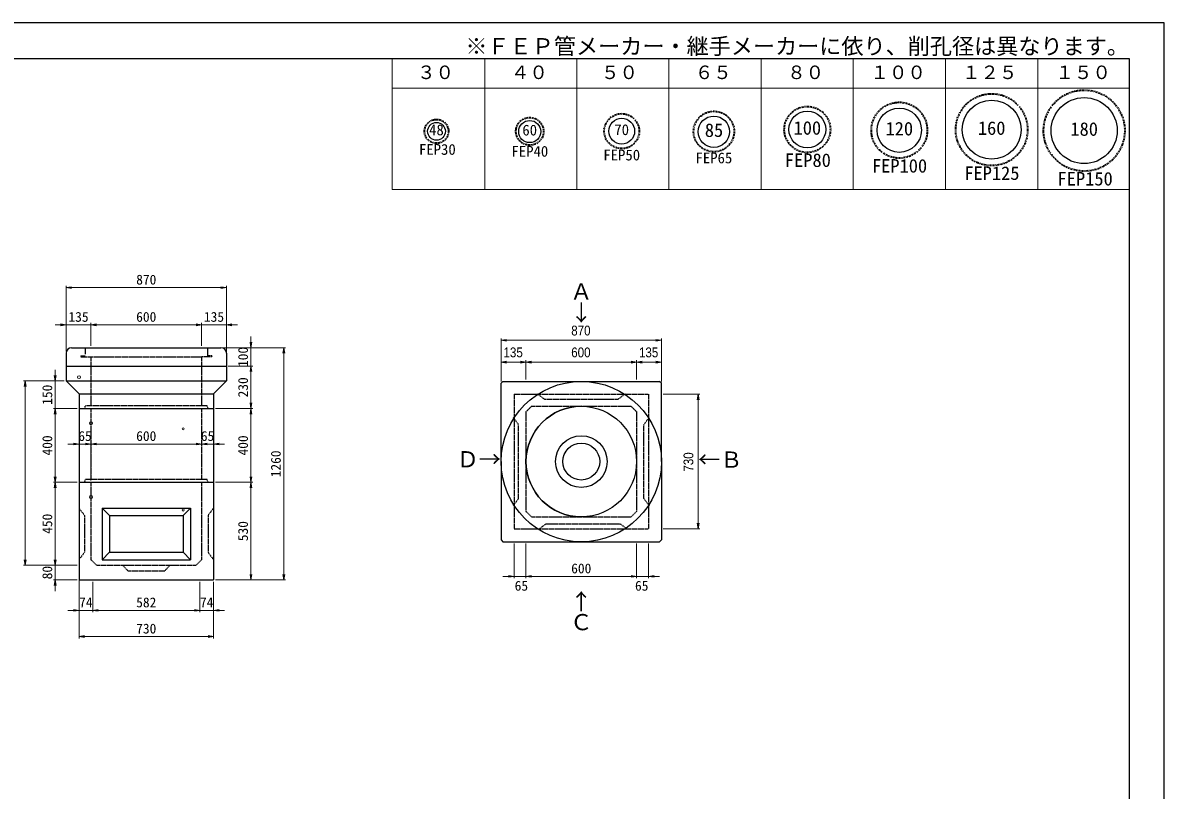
# Model space of a CAD drawing. Units: millimetres, scale not verified. Extents: x -297 to 298, y -210 to 211.
# Drawn here: x -11.7 to 297.9, y 2.4 to 210.5 of the extents above; entities that cross this region are included whole.
import ezdxf
from ezdxf.enums import TextEntityAlignment as Align

# ---------------------------------------------------------------- set-up
doc = ezdxf.new("R2010")
doc.units = ezdxf.units.MM
doc.linetypes.add('USER1', pattern=[12.95, 6.35, -3.175, 0.25, -3.175])
doc.linetypes.add('USER2', pattern=[4.7625, 3.175, -1.5875])
doc.layers.add('0-0', color=7, linetype='Continuous')
for name, color, linetype, lineweight in [('0-1_0', 9, 'Continuous', 25), ('0-2_dims', 7, 'Continuous', 18), ('0-3_pen1実線', 4, 'Continuous', 13), ('0-4_pen2実線', 3, 'Continuous', 13), ('0-5_pen3実線', 7, 'Continuous', 25), ('0-6_pen4実線', 7, 'Continuous', 25), ('0-7_pen2破線', 3, 'USER2', 25), ('0-8_鉄筋', 7, 'Continuous', 25)]:
    doc.layers.add(name, color=color, linetype=linetype, lineweight=lineweight)
doc.styles.add('ＭＳ ゴシック', font='')
doc.styles.add('ＭＳ Ｐゴシック', font='')
doc.styles.get('ＭＳ ゴシック').set_extended_font_data('MS Gothic')
doc.styles.get('ＭＳ Ｐゴシック').set_extended_font_data('MS PGothic')

# ---------------------------------------------------------------- blocks, each defined once
blk = doc.blocks.new('部分図 1')
at = {"layer": '0-1_0'}
blk.add_lwpolyline([(0.1, 0.3), (11898.1, 0.3), (11898.1, 8410.3), (0.1, 8410.3)], close=True, dxfattribs=at)
at = {"layer": '0-2_dims'}
for p, q in [((7709.94, 7506.5), (7709.94, 8215.2)), ((8211.94, 7506.5), (8211.94, 8215.2)), ((8710.94, 7506.5), (8710.94, 8215.2)), ((9210.94, 7506.5), (9210.94, 8215.2)), ((9710.94, 7506.5), (9710.94, 8215.2)), ((10209.94, 7506.5), (10209.94, 8215.2)), ((10710.94, 7506.5), (10710.94, 8215.2)), ((11211.94, 7506.5), (11211.94, 8215.2)), ((11708.94, 7506.5), (11708.94, 8215.2)), ((7709.94, 8055.3), (11708.94, 8055.3)), ((11708.94, 7506.5), (7709.94, 7506.5)), ((5940.5, 6638), (5940.5, 6984)), ((5940.5, 6974), (6810.5, 6974)), ((6810.5, 6663.37), (6810.5, 6984)), ((5940.5, 6772), (5880.5, 6772)), ((5940.5, 6628), (5940.5, 6782)), ((5940.5, 6772), (6075.5, 6772)), ((6075.5, 6658), (6075.5, 6782)), ((6075.5, 6658), (6075.5, 6782)), ((6075.5, 6772), (6135.5, 6772)), ((6075.5, 6772), (6675.5, 6772)), ((6675.5, 6772), (6615.5, 6772)), ((6675.5, 6658), (6675.5, 6782)), ((6675.5, 6658), (6675.5, 6782)), ((6675.5, 6772), (6810.5, 6772)), ((6810.5, 6610.5), (6810.5, 6782)), ((6810.5, 6772), (6870.5, 6772)), ((6943.5, 6648), (6943.5, 6708)), ((6790.5, 6648), (6953.5, 6648)), ((6800.5, 6648), (7131.5, 6648)), ((6943.5, 6648), (6943.5, 6548)), ((7121.5, 6648), (7121.5, 5388)), ((5881.5, 6468), (5881.5, 6528)), ((6820.5, 6548), (6953.5, 6548)), ((6820.5, 6548), (6953.5, 6548)), ((6943.5, 6548), (6943.5, 6488)), ((6943.5, 6548), (6943.5, 6318)), ((5920.5, 6468), (5708.5, 6468)), ((5718.5, 6468), (5718.5, 5468)), ((5930.5, 6468), (5871.5, 6468)), ((5881.5, 6468), (5881.5, 6318)), ((6000.5, 6318), (5871.5, 6318)), ((6000.5, 6318), (5871.5, 6318)), ((5881.5, 6318), (5881.5, 6258)), ((5881.5, 6318), (5881.5, 5918)), ((6750.5, 6318), (6953.5, 6318)), ((6750.5, 6318), (6953.5, 6318)), ((6943.5, 6318), (6943.5, 5918)), ((6010.5, 5928), (6010.5, 6135.5)), ((6075.5, 5928), (6075.5, 6135.5)), ((6075.5, 6109.8), (6075.5, 6135.5)), ((6675.5, 6125.5), (6675.5, 6135.5)), ((6675.5, 6125.5), (6675.5, 6135.5)), ((6740.5, 6125.5), (6740.5, 6135.5)), ((6010.5, 6125.5), (5950.5, 6125.5)), ((6010.5, 6125.5), (6075.5, 6125.5)), ((6075.5, 6125.5), (6015.5, 6125.5)), ((6075.5, 6125.5), (6135.5, 6125.5)), ((6075.5, 6125.5), (6675.5, 6125.5)), ((6675.5, 6125.5), (6615.5, 6125.5)), ((6675.5, 6125.5), (6735.5, 6125.5)), ((6675.5, 6125.5), (6740.5, 6125.5)), ((6740.5, 6125.5), (6800.5, 6125.5)), ((6000.5, 5918), (5871.5, 5918)), ((6000.5, 5918), (5871.5, 5918)), ((5881.5, 5918), (5881.5, 5468)), ((6750.5, 5918), (6953.5, 5918)), ((6750.5, 5918), (6953.5, 5918)), ((6943.5, 5918), (6943.5, 5388)), ((8370.63, 5585.27), (8370.63, 5397.27)), ((8435.63, 5585.27), (8435.63, 5397.27)), ((8435.63, 5585.27), (8435.63, 5397.27)), ((9035.63, 5585.27), (9035.63, 5397.27)), ((9035.63, 5585.27), (9035.63, 5397.27)), ((9100.63, 5585.27), (9100.63, 5397.27)), ((5881.5, 5468), (5881.5, 5528)), ((5990.5, 5468), (5708.5, 5468)), ((6000.5, 5468), (5871.5, 5468)), ((6000.5, 5468), (5871.5, 5468)), ((5881.5, 5468), (5881.5, 5388)), ((6000.5, 5388), (5871.5, 5388)), ((5881.5, 5388), (5881.5, 5328)), ((6010.5, 5398), (6010.5, 5213)), ((6750.5, 5388), (6953.5, 5388)), ((6750.5, 5388), (7131.5, 5388)), ((8370.63, 5407.27), (8310.63, 5407.27)), ((8370.63, 5407.27), (8435.63, 5407.27)), ((8435.63, 5407.27), (8495.63, 5407.27)), ((8435.63, 5407.27), (9035.63, 5407.27)), ((9035.63, 5407.27), (8975.63, 5407.27)), ((9035.63, 5407.27), (9100.63, 5407.27)), ((9100.63, 5407.27), (9160.63, 5407.27)), ((6010.5, 5378), (6010.5, 5071)), ((6084.6, 5365.1), (6084.6, 5213)), ((6084.8, 5378), (6084.8, 5213)), ((6666.4, 5378), (6666.4, 5213)), ((6666.4, 5378), (6666.4, 5213)), ((6740.5, 5378), (6740.5, 5213)), ((6740.5, 5378), (6740.5, 5071)), ((6010.5, 5223), (5950.5, 5223)), ((6010.5, 5223), (6084.8, 5223)), ((6084.6, 5223), (6666.4, 5223)), ((6084.8, 5223), (6144.8, 5223)), ((6666.4, 5223), (6606.4, 5223)), ((6666.4, 5223), (6740.5, 5223)), ((6740.5, 5223), (6800.5, 5223)), ((6010.5, 5081), (6740.5, 5081))]:
    blk.add_line(p, q, dxfattribs=at)
at = {"layer": '0-2_dims', "lineweight": 13}
for p, q in [((8300.63, 6465.27), (8300.63, 6698.27)), ((8300.63, 6688.27), (9170.63, 6688.27)), ((9170.63, 6465.27), (9170.63, 6698.27)), ((8300.63, 6465.27), (8300.63, 6579.85)), ((8435.63, 6569.85), (8300.63, 6569.85)), ((8435.63, 6475.27), (8435.63, 6579.85)), ((8435.63, 6475.27), (8435.63, 6579.84)), ((8435.63, 6569.84), (9035.63, 6569.84)), ((9035.63, 6475.27), (9035.63, 6579.84)), ((9035.63, 6475.27), (9035.63, 6579.84)), ((9035.63, 6569.84), (9170.63, 6569.84)), ((9170.63, 6465.27), (9170.63, 6579.84)), ((9180.63, 6395.27), (9379.63, 6395.27)), ((9369.63, 6395.27), (9369.63, 5665.27)), ((9180.63, 5665.27), (9379.63, 5665.27))]:
    blk.add_line(p, q, dxfattribs=at)
at = {"layer": '0-2_dims'}
for points in [[(5970.5, 6979), (5940.5, 6974), (5970.5, 6969)], [(6780.5, 6969), (6810.5, 6974), (6780.5, 6979)], [(5910.5, 6767), (5940.5, 6772), (5910.5, 6777)], [(6105.5, 6777), (6075.5, 6772), (6105.5, 6767)], [(6105.5, 6777), (6075.5, 6772), (6105.5, 6767)], [(6645.5, 6767), (6675.5, 6772), (6645.5, 6777)], [(6645.5, 6767), (6675.5, 6772), (6645.5, 6777)], [(6840.5, 6777), (6810.5, 6772), (6840.5, 6767)], [(6938.5, 6678), (6943.5, 6648), (6948.5, 6678)], [(7126.5, 6618), (7121.5, 6648), (7116.5, 6618)], [(6948.5, 6518), (6943.5, 6548), (6938.5, 6518)], [(6948.5, 6518), (6943.5, 6548), (6938.5, 6518)], [(5723.5, 6438), (5718.5, 6468), (5713.5, 6438)], [(5876.5, 6498), (5881.5, 6468), (5886.5, 6498)], [(5886.5, 6288), (5881.5, 6318), (5876.5, 6288)], [(5886.5, 6288), (5881.5, 6318), (5876.5, 6288)], [(6938.5, 6348), (6943.5, 6318), (6948.5, 6348)], [(6948.5, 6288), (6943.5, 6318), (6938.5, 6288)], [(5980.5, 6120.5), (6010.5, 6125.5), (5980.5, 6130.5)], [(6045.5, 6120.5), (6075.5, 6125.5), (6045.5, 6130.5)], [(6105.5, 6130.5), (6075.5, 6125.5), (6105.5, 6120.5)], [(6645.5, 6120.5), (6675.5, 6125.5), (6645.5, 6130.5)], [(6705.5, 6130.5), (6675.5, 6125.5), (6705.5, 6120.5)], [(6770.5, 6130.5), (6740.5, 6125.5), (6770.5, 6120.5)], [(5876.5, 5948), (5881.5, 5918), (5886.5, 5948)], [(6938.5, 5948), (6943.5, 5918), (6948.5, 5948)], [(5886.5, 5888), (5881.5, 5918), (5876.5, 5888)], [(6948.5, 5888), (6943.5, 5918), (6938.5, 5888)], [(5713.5, 5498), (5718.5, 5468), (5723.5, 5498)], [(5876.5, 5498), (5881.5, 5468), (5886.5, 5498)], [(5876.5, 5498), (5881.5, 5468), (5886.5, 5498)], [(5886.5, 5358), (5881.5, 5388), (5876.5, 5358)], [(6938.5, 5418), (6943.5, 5388), (6948.5, 5418)], [(7116.5, 5418), (7121.5, 5388), (7126.5, 5418)], [(8340.63, 5402.27), (8370.63, 5407.27), (8340.63, 5412.27)], [(8465.63, 5412.27), (8435.63, 5407.27), (8465.63, 5402.27)], [(8465.63, 5412.27), (8435.63, 5407.27), (8465.63, 5402.27)], [(9005.63, 5402.27), (9035.63, 5407.27), (9005.63, 5412.27)], [(9005.63, 5402.27), (9035.63, 5407.27), (9005.63, 5412.27)], [(9130.63, 5412.27), (9100.63, 5407.27), (9130.63, 5402.27)], [(5980.5, 5218), (6010.5, 5223), (5980.5, 5228)], [(6114.6, 5228), (6084.6, 5223), (6114.6, 5218)], [(6114.8, 5228), (6084.8, 5223), (6114.8, 5218)], [(6636.4, 5218), (6666.4, 5223), (6636.4, 5228)], [(6636.4, 5218), (6666.4, 5223), (6636.4, 5228)], [(6770.5, 5228), (6740.5, 5223), (6770.5, 5218)], [(6040.5, 5086), (6010.5, 5081), (6040.5, 5076)], [(6710.5, 5076), (6740.5, 5081), (6710.5, 5086)]]:
    blk.add_lwpolyline(points, dxfattribs=at)
at = {"layer": '0-2_dims', "lineweight": 13}
for points in [[(8330.63, 6693.27), (8300.63, 6688.27), (8330.63, 6683.27)], [(9140.63, 6683.27), (9170.63, 6688.27), (9140.63, 6693.27)], [(8330.63, 6574.85), (8300.63, 6569.85), (8330.63, 6564.85)], [(8405.63, 6564.85), (8435.63, 6569.85), (8405.63, 6574.85)], [(8465.63, 6574.84), (8435.63, 6569.84), (8465.63, 6564.84)], [(9005.63, 6564.84), (9035.63, 6569.84), (9005.63, 6574.84)], [(9065.63, 6574.84), (9035.63, 6569.84), (9065.63, 6564.84)], [(9140.63, 6564.84), (9170.63, 6569.84), (9140.63, 6574.84)], [(9374.63, 6365.27), (9369.63, 6395.27), (9364.63, 6365.27)], [(9364.63, 5695.27), (9369.63, 5665.27), (9374.63, 5695.27)]]:
    blk.add_lwpolyline(points, dxfattribs=at)
at = {"layer": '0-3_pen1実線'}
blk.add_line((6707.5, 6643.32), (6712.18, 6648), dxfattribs=at)
at = {"layer": '0-4_pen2実線'}
for centre, radius in [((6010.5, 6488), 8), ((6075.5, 6238), 8), ((6575.5, 6208), 6), ((6075.5, 5838), 8), ((6575.5, 5768), 6)]:
    blk.add_circle(centre, radius, dxfattribs=at)
at = {"layer": '0-5_pen3実線'}
for p, q in [((5970.5, 6648), (6780.5, 6648)), ((5940.5, 6618), (5940.5, 6548)), ((6810.5, 6618), (6810.5, 6548)), ((5940.5, 6548), (5940.5, 6468)), ((5940.5, 6548), (6810.5, 6548)), ((6810.5, 6548), (6810.5, 6468)), ((6010.5, 6398), (5940.5, 6468)), ((5940.5, 6468), (6810.5, 6468)), ((6740.5, 6398), (6810.5, 6468)), ((8300.63, 6455.27), (8310.63, 6465.27)), ((8300.63, 6030.27), (8300.63, 6455.27)), ((8310.63, 6465.27), (9160.63, 6465.27)), ((9170.63, 6455.27), (9160.63, 6465.27)), ((9170.63, 6030.27), (9170.63, 6455.27)), ((6010.5, 6398), (6010.5, 6318)), ((6010.5, 6398), (6740.5, 6398)), ((6740.5, 6398), (6740.5, 6318)), ((6010.5, 6318), (6010.5, 5918)), ((6010.5, 6318), (6740.5, 6318)), ((6740.5, 6318), (6740.5, 5918)), ((8300.63, 6030.27), (8300.63, 5605.27)), ((9170.63, 6030.27), (9170.63, 5605.27)), ((6010.5, 5918), (6010.5, 5388)), ((6010.5, 5918), (6740.5, 5918)), ((6740.5, 5918), (6740.5, 5388)), ((6135.5, 5778), (6135.5, 5498)), ((6135.5, 5778), (6175.5, 5738)), ((6135.5, 5778), (6375.5, 5778)), ((6375.5, 5778), (6615.5, 5778)), ((6615.5, 5778), (6575.5, 5738)), ((6615.5, 5778), (6615.5, 5498)), ((6175.5, 5738), (6175.5, 5538)), ((6175.5, 5738), (6375.5, 5738)), ((6375.5, 5738), (6575.5, 5738)), ((6575.5, 5738), (6575.5, 5538)), ((8300.63, 5605.27), (8310.63, 5595.27)), ((8300.63, 5605.27), (8310.63, 5595.27)), ((8310.63, 5595.27), (9160.63, 5595.27)), ((9170.63, 5605.27), (9160.63, 5595.27)), ((9170.63, 5605.27), (9160.63, 5595.27)), ((6135.5, 5498), (6175.5, 5538)), ((6175.5, 5538), (6375.5, 5538)), ((6375.5, 5538), (6575.5, 5538)), ((6615.5, 5498), (6575.5, 5538)), ((6135.5, 5498), (6375.5, 5498)), ((6375.5, 5498), (6615.5, 5498)), ((6010.5, 5388), (6740.5, 5388))]:
    blk.add_line(p, q, dxfattribs=at)
for radius in [435, 300, 140, 100]:
    blk.add_circle((8735.63, 6030.27), radius, dxfattribs=at)
for centre, radius, start, end in [((5970.5, 6618), 30, 90, 180), ((6780.5, 6618), 30, 0, 90), ((8735.63, 6030.27), 300, 90, 270)]:
    blk.add_arc(centre, radius, start, end, dxfattribs=at)
at = {"layer": '0-6_pen4実線'}
blk.add_lwpolyline([(200.1, 200.3), (11709.1, 200.3), (11709.1, 8215.3), (200.1, 8215.3)], close=True, dxfattribs=at)
at = {"layer": '0-7_pen2破線'}
for p, q in [((6043.5, 6648), (6043.5, 6613)), ((6707.5, 6648), (6707.5, 6604)), ((6019.5, 6604), (6043.5, 6604)), ((6019.5, 6604), (6019.5, 6598)), ((6019.5, 6598), (6675.5, 6598)), ((6075.5, 6598), (6075.5, 6548)), ((6731.5, 6598), (6675.5, 6598)), ((6675.5, 6598), (6675.5, 6548)), ((6731.5, 6604), (6707.5, 6604)), ((6731.5, 6604), (6731.5, 6598)), ((6075.5, 6548), (6075.5, 6333)), ((6675.5, 6548), (6675.5, 6333)), ((8370.63, 6395.27), (9100.63, 6395.27)), ((8370.63, 6395.27), (8370.63, 5665.27)), ((8535.63, 6368.74), (8495.63, 6398.74)), ((9100.63, 6395.27), (9100.63, 5665.27)), ((6040.5, 6318), (6045.5, 6333)), ((6705.5, 6333), (6045.5, 6333)), ((6075.5, 6318), (6075.5, 5933)), ((6675.5, 6318), (6675.5, 5933)), ((6710.5, 6318), (6705.5, 6333)), ((8465.63, 6330.27), (8435.63, 6300.27)), ((8465.63, 6330.27), (9005.63, 6330.27)), ((9005.63, 6330.27), (9035.63, 6300.27)), ((8435.63, 6300.27), (8435.63, 5760.27)), ((9035.63, 6300.27), (9035.63, 5760.27)), ((9074.63, 6230.27), (9104.63, 6270.27)), ((9074.63, 5830.27), (9074.63, 6230.27)), ((6040.5, 5918), (6045.5, 5933)), ((6375.5, 5933), (6045.5, 5933)), ((6075.5, 5918), (6075.5, 5498)), ((6705.5, 5933), (6375.5, 5933)), ((6675.5, 5918), (6675.5, 5498)), ((6710.5, 5918), (6705.5, 5933)), ((8395.63, 5830.27), (8365.63, 5790.27)), ((9074.63, 5830.27), (9104.63, 5790.27)), ((6010.5, 5778), (6040.5, 5738)), ((8435.63, 5760.27), (8465.63, 5730.27)), ((9035.63, 5760.27), (9005.63, 5730.27)), ((8465.63, 5730.27), (9005.63, 5730.27)), ((8370.63, 5665.27), (9100.63, 5665.27)), ((8545.63, 5693.27), (8505.63, 5663.27)), ((8545.63, 5693.27), (8945.63, 5693.27)), ((8945.63, 5693.27), (8985.63, 5663.27)), ((6075.5, 5498), (6105.5, 5468)), ((6105.5, 5468), (6375.5, 5468)), ((6245.5, 5468), (6275.5, 5438)), ((6375.5, 5468), (6645.5, 5468)), ((6505.5, 5468), (6475.5, 5438)), ((6675.5, 5498), (6645.5, 5468)), ((6275.5, 5438), (6375.5, 5438)), ((6375.5, 5438), (6475.5, 5438))]:
    blk.add_line(p, q, dxfattribs=at)
for points in [[(8535.63, 6368.74), (8935.63, 6368.74), (8975.63, 6398.74)], [(8395.63, 5830.27), (8395.63, 6230.27), (8365.63, 6270.27)], [(6740.5, 5778), (6710.5, 5738), (6710.5, 5538), (6740.5, 5498)], [(6040.5, 5738), (6040.5, 5538), (6010.5, 5498)]]:
    blk.add_lwpolyline(points, dxfattribs=at)
at = {"layer": '0-8_鉄筋', "color": 1, "linetype": 'USER1', "lineweight": 35}
for centre, radius in [((10962.04, 7830.6), 195), ((11464.04, 7825.6), 220.1), ((9454.84, 7820.6), 110), ((9962.04, 7831.7), 125), ((10461.04, 7827.6), 151.71), ((7950.04, 7821.7), 65), ((8456.04, 7821.6), 75), ((8955.04, 7822.7), 95)]:
    blk.add_circle(centre, radius, dxfattribs=at)
at = {"layer": '0-8_鉄筋', "color": 1}
for centre, radius in [((10962.04, 7830.7), 160), ((11464.04, 7825.7), 179.11), ((9962.04, 7831.7), 100), ((10461.04, 7827.7), 120), ((7950.04, 7821.7), 48), ((8456.04, 7820.7), 60), ((8955.04, 7822.7), 70), ((9455.04, 7819.7), 85)]:
    blk.add_circle(centre, radius, dxfattribs=at)
at = {"layer": '0-2_dims', "style": 'ＭＳ ゴシック'}
for s, height, p in [('※ＦＥＰ管メーカー・継手メーカーに依り、削孔径は異なります。', 87.98, (8106.76, 8213.13)), ('３０', 73.31, (7844.94, 8083.2)), ('４０', 73.31, (8353.94, 8083.2)), ('５０', 73.31, (8842.94, 8083.2)), ('６５', 73.31, (9351.94, 8083.2)), ('８０', 73.31, (9852.94, 8083.2)), ('１００', 73.31, (10304.94, 8083.2)), ('１２５', 73.31, (10801.94, 8083.2)), ('１５０', 73.31, (11308.94, 8083.2)), ('870', 53.52, (6320.75, 6974.5)), ('135', 53.52, (5953.25, 6772.5)), ('600', 53.52, (6320.75, 6772.5)), ('135', 53.52, (6688.25, 6772.5)), ('65', 53.52, (6006.5, 6126)), ('600', 53.52, (6320.75, 6126)), ('65', 53.52, (6671.5, 6126)), ('600', 53.52, (8680.88, 5407.77)), ('65', 53.52, (8374.13, 5313.77)), ('65', 53.52, (9027.13, 5313.77)), ('74', 53.52, (6011.15, 5223.5)), ('582', 53.52, (6320.75, 5223.5)), ('74', 53.52, (6666.95, 5223.5)), ('730', 53.52, (6320.75, 5081.5))]:
    blk.add_text(s, height=height, dxfattribs=at).set_placement(p, align=Align.BOTTOM_LEFT)
at = {"layer": '0-2_dims', "style": 'ＭＳ Ｐゴシック', "width": 0.9}
for s, p in [('870', (8681.09, 6698.27)), ('135', (8313.59, 6579.85)), ('600', (8681.09, 6579.84)), ('135', (9048.59, 6579.84))]:
    blk.add_text(s, height=53.32, dxfattribs=at).set_placement(p, align=Align.BOTTOM_LEFT)
at = {"layer": '0-2_dims', "style": 'ＭＳ ゴシック'}
for s, p in [('100', (6943, 6543.25)), ('150', (5881, 6338.25)), ('230', (6943, 6378.25)), ('400', (5881, 6063.25)), ('400', (6943, 6063.25)), ('1260', (7121, 5945)), ('450', (5881, 5638.25)), ('530', (6943, 5598.25)), ('80', (5881, 5391.5))]:
    blk.add_text(s, height=53.52, rotation=90, dxfattribs=at).set_placement(p, align=Align.BOTTOM_LEFT)
at = {"layer": '0-2_dims', "style": 'ＭＳ Ｐゴシック', "width": 0.9}
blk.add_text('730', height=53.32, rotation=90, dxfattribs=at).set_placement((9359.63, 5975.72), align=Align.BOTTOM_LEFT)
at = {"layer": '0-8_鉄筋', "style": 'ＭＳ ゴシック'}
for s, height, p in [('100', 73.31, (9887.34, 7781.6)), ('120', 73.31, (10386.34, 7777.6)), ('160', 73.31, (10887.34, 7780.6)), ('180', 73.31, (11389.34, 7775.6)), ('48', 58.65, (7909.84, 7782.6)), ('60', 58.65, (8415.84, 7781.6)), ('70', 58.65, (8914.84, 7783.6)), ('85', 73.31, (9405.84, 7769.4)), ('FEP30', 58.65, (7855.04, 7676.7)), ('FEP40', 58.65, (8356.84, 7666.5)), ('FEP50', 58.65, (8855.24, 7646.3)), ('FEP65', 58.65, (9355.44, 7630.6)), ('FEP80', 73.31, (9840.44, 7606.5)), ('FEP100', 73.31, (10312.84, 7575.8)), ('FEP125', 73.31, (10813.84, 7536.2)), ('FEP150', 73.31, (11319.84, 7505.8)), ('Ａ', 87.98, (8675.57, 6882.37)), ('↓', 87.98, (8675.57, 6766.67)), ('Ｄ→', 87.98, (8059.63, 5972.27)), ('←Ｂ', 87.98, (9369.63, 5970.47)), ('↑', 87.98, (8675.37, 5200.27)), ('Ｃ', 87.98, (8675.37, 5088.77))]:
    blk.add_text(s, height=height, dxfattribs=at).set_placement(p, align=Align.BOTTOM_LEFT)

msp = doc.modelspace()

# ---------------------------------------------------------------- block references
at = {"layer": '0-0', "xscale": 0.05, "yscale": 0.05}
msp.add_blockref('部分図 1', (-297, -210), dxfattribs=at)

doc.saveas('drawing.dxf')
